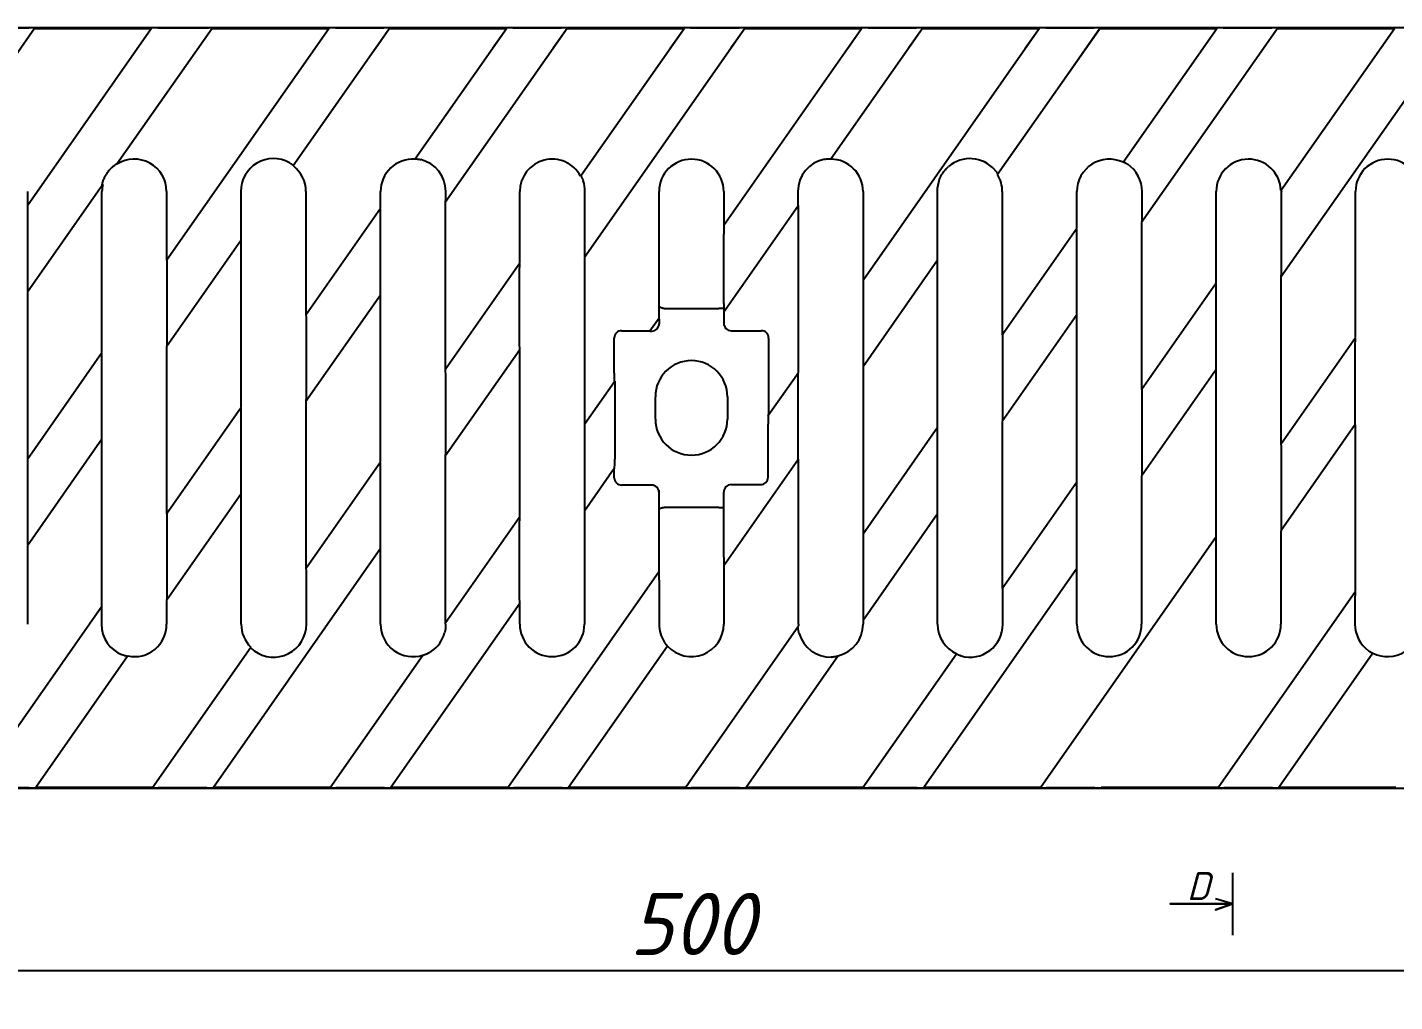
# Model space of a CAD drawing. Header units: millimetres. Extents: x 29006 to 29645, y 5570 to 5801.
# Drawn here: x 29195.6 to 29250.6, y 5722.7 to 5761.9 of the extents above; entities that cross this region are included whole.
import ezdxf

# ---------------------------------------------------------------- set-up
doc = ezdxf.new("R2010")
doc.units = ezdxf.units.MM
doc.styles.add('GOST-2.304_Type-B_italic', font='')
doc.styles.get('GOST-2.304_Type-B_italic').set_extended_font_data('GOST Common', italic=True)
doc.dimstyles.new('ISO-25', dxfattribs={"dimtxt": 2.5, "dimasz": 2.5, "dimexe": 1.25, "dimexo": 0.625, "dimtad": 1, "dimtoh": 1, "dimtxsty": 'GOST-2.304_Type-B_italic', "dimcen": 2.5, "dimadec": 0, "dimazin": 0, "dimtfac": 1, "dimtmove": 0, "dimatfit": 3, "dimfxl": 1, "dimarcsym": 0})

# ---------------------------------------------------------------- blocks, each defined once
blk = doc.blocks.new('*D35')
at = {"color": 0, "lineweight": -2, "transparency": 16777216}
for p, q in [((29172.349, 5730.704), (29172.349, 5722.716)), ((29272.328, 5730.662), (29272.328, 5722.716)), ((29174.849, 5723.966), (29269.828, 5723.966))]:
    blk.add_line(p, q, dxfattribs=at)
at = {"color": 0, "transparency": 16777216}
for points in [[(29174.849, 5724.383), (29174.849, 5723.549), (29172.349, 5723.966)], [(29269.828, 5724.383), (29269.828, 5723.549), (29272.328, 5723.966)]]:
    blk.add_solid(points, dxfattribs=at)
at = {"layer": 'Defpoints', "color": 0, "transparency": 16777216}
for p in [(29172.349, 5731.329), (29272.328, 5731.287), (29272.328, 5723.966)]:
    blk.add_point(p, dxfattribs=at)
at = {"color": 0, "transparency": 16777216, "insert": (29222.339, 5725.841), "char_height": 2.5, "attachment_point": 5, "style": 'GOST-2.304_Type-B_italic'}
blk.add_mtext('500', dxfattribs=at)

msp = doc.modelspace()

# ---------------------------------------------------------------- linework, layer by layer
at = {"color": 0}
for p, q in [((29186.115, 5761.887), (29208.541, 5761.887)), ((29195.914, 5761.845), (29190.028, 5753.439)), ((29193.731, 5761.866), (29195.684, 5761.866)), ((29195.628, 5754.727), (29200.612, 5761.845)), ((29195.924, 5761.859), (29195.914, 5761.845)), ((29195.914, 5761.845), (29200.612, 5761.845)), ((29203.054, 5761.845), (29199.229, 5756.383)), ((29200.612, 5761.845), (29200.622, 5761.859)), ((29200.871, 5761.866), (29202.924, 5761.866)), ((29201.228, 5752.527), (29207.752, 5761.845)), ((29203.066, 5761.862), (29203.054, 5761.845)), ((29203.054, 5761.845), (29207.752, 5761.845)), ((29210.194, 5761.845), (29206.322, 5756.316)), ((29207.752, 5761.845), (29207.762, 5761.859)), ((29208.011, 5761.866), (29209.964, 5761.866)), ((29209.311, 5761.887), (29210.345, 5761.887)), ((29210.194, 5761.845), (29209.634, 5761.045)), ((29210.204, 5761.859), (29210.194, 5761.845)), ((29210.194, 5761.845), (29214.892, 5761.845)), ((29211.115, 5761.887), (29233.541, 5761.887)), ((29211.209, 5756.584), (29214.892, 5761.845)), ((29217.334, 5761.845), (29212.428, 5754.839)), ((29214.332, 5761.045), (29214.892, 5761.845)), ((29214.892, 5761.845), (29214.902, 5761.859)), ((29215.151, 5761.866), (29217.104, 5761.866)), ((29217.334, 5761.845), (29216.774, 5761.045)), ((29217.344, 5761.859), (29217.334, 5761.845)), ((29217.334, 5761.845), (29222.032, 5761.845)), ((29217.872, 5755.904), (29222.032, 5761.845)), ((29224.474, 5761.845), (29218.028, 5752.639)), ((29221.472, 5761.045), (29222.032, 5761.845)), ((29222.032, 5761.845), (29222.042, 5761.859)), ((29222.291, 5761.866), (29224.244, 5761.866)), ((29223.628, 5753.927), (29229.172, 5761.845)), ((29224.474, 5761.845), (29223.914, 5761.045)), ((29224.484, 5761.859), (29224.474, 5761.845)), ((29224.474, 5761.845), (29229.172, 5761.845)), ((29231.614, 5761.845), (29227.932, 5756.587)), ((29228.612, 5761.045), (29229.172, 5761.845)), ((29229.172, 5761.845), (29229.182, 5761.859)), ((29229.228, 5751.727), (29236.312, 5761.845)), ((29229.431, 5761.866), (29231.384, 5761.866)), ((29231.614, 5761.845), (29231.054, 5761.045)), ((29231.624, 5761.859), (29231.614, 5761.845)), ((29231.614, 5761.845), (29236.312, 5761.845)), ((29234.311, 5761.887), (29235.345, 5761.887)), ((29238.783, 5761.887), (29234.637, 5755.965)), ((29235.752, 5761.045), (29236.312, 5761.845)), ((29236.115, 5761.887), (29258.541, 5761.887)), ((29236.312, 5761.845), (29236.322, 5761.859)), ((29236.571, 5761.866), (29238.524, 5761.866)), ((29238.754, 5761.845), (29237.328, 5759.809)), ((29238.764, 5761.859), (29238.754, 5761.845)), ((29238.754, 5761.845), (29243.452, 5761.845)), ((29239.683, 5756.462), (29243.452, 5761.845)), ((29245.894, 5761.845), (29240.428, 5754.039)), ((29243.452, 5761.845), (29243.462, 5761.859)), ((29243.711, 5761.866), (29245.664, 5761.866)), ((29245.904, 5761.859), (29245.894, 5761.845)), ((29245.894, 5761.845), (29250.592, 5761.845)), ((29246.027, 5755.326), (29250.592, 5761.845)), ((29253.034, 5761.845), (29246.028, 5751.839)), ((29250.592, 5761.845), (29250.602, 5761.859)), ((29198.659, 5755.568), (29195.628, 5751.24)), ((29195.628, 5755.287), (29195.628, 5754.727)), ((29198.628, 5748.814), (29198.628, 5755.287)), ((29201.228, 5755.287), (29201.228, 5752.527)), ((29204.207, 5755.287), (29204.207, 5753.644)), ((29206.828, 5755.287), (29206.828, 5750.328)), ((29209.828, 5754.612), (29209.828, 5755.287)), ((29212.449, 5755.217), (29212.449, 5755.287)), ((29215.428, 5752.413), (29215.428, 5755.287)), ((29218.049, 5753.018), (29218.049, 5755.287)), ((29221.028, 5750.214), (29221.028, 5755.287)), ((29223.628, 5755.287), (29223.628, 5753.927)), ((29226.607, 5755.287), (29226.607, 5755.043)), ((29229.228, 5755.287), (29229.228, 5751.727)), ((29232.207, 5755.287), (29232.207, 5752.844)), ((29234.828, 5755.287), (29234.828, 5749.528)), ((29237.828, 5753.813), (29237.828, 5755.287)), ((29240.449, 5754.417), (29240.449, 5755.287)), ((29243.428, 5751.613), (29243.428, 5755.287)), ((29249.028, 5749.414), (29249.028, 5755.287)), ((29212.428, 5754.839), (29212.428, 5748.128)), ((29226.628, 5754.724), (29223.628, 5750.44)), ((29226.628, 5748.014), (29226.628, 5754.724)), ((29246.049, 5752.218), (29246.049, 5755.008)), ((29195.649, 5751.475), (29195.649, 5754.408)), ((29206.828, 5750.328), (29209.828, 5754.612)), ((29209.807, 5754.234), (29209.807, 5751.444)), ((29223.628, 5753.927), (29223.628, 5753.578)), ((29234.828, 5749.528), (29237.828, 5753.813)), ((29240.428, 5754.039), (29240.428, 5747.329)), ((29204.228, 5753.325), (29201.228, 5749.04)), ((29204.228, 5746.615), (29204.228, 5753.325)), ((29223.628, 5750.789), (29223.628, 5753.578)), ((29237.807, 5753.434), (29237.807, 5750.644)), ((29218.028, 5752.639), (29218.028, 5746.278)), ((29232.228, 5752.525), (29229.228, 5748.241)), ((29232.228, 5745.815), (29232.228, 5752.525)), ((29201.249, 5749.419), (29201.249, 5752.208)), ((29212.428, 5748.128), (29215.428, 5752.413)), ((29215.407, 5752.034), (29215.407, 5749.245)), ((29229.249, 5748.619), (29229.249, 5751.409)), ((29240.428, 5747.329), (29243.428, 5751.613)), ((29246.028, 5751.839), (29246.028, 5745.129)), ((29195.628, 5751.24), (29195.628, 5744.53)), ((29209.828, 5751.125), (29206.828, 5746.841)), ((29209.828, 5744.415), (29209.828, 5751.125)), ((29243.407, 5751.235), (29243.407, 5748.096)), ((29221.228, 5750.587), (29221.223, 5750.587)), ((29221.228, 5750.587), (29223.428, 5750.587)), ((29223.628, 5750.587), (29223.428, 5750.587)), ((29223.628, 5750.789), (29223.628, 5750.44)), ((29223.628, 5750.44), (29223.628, 5749.992)), ((29237.828, 5750.326), (29234.828, 5746.041)), ((29237.828, 5743.616), (29237.828, 5750.326)), ((29206.849, 5747.22), (29206.849, 5750.009)), ((29220.662, 5749.691), (29221.028, 5750.214)), ((29221.028, 5750.151), (29221.028, 5750.214)), ((29221.028, 5750.151), (29221.028, 5749.971)), ((29221.028, 5749.894), (29221.028, 5749.971)), ((29223.628, 5749.992), (29223.628, 5749.894)), ((29219.223, 5747.985), (29219.223, 5749.392)), ((29219.523, 5749.691), (29220.662, 5749.691)), ((29220.652, 5749.676), (29220.662, 5749.691)), ((29223.928, 5749.691), (29225.133, 5749.691)), ((29225.433, 5749.392), (29225.433, 5746.307)), ((29234.849, 5746.42), (29234.849, 5749.209)), ((29246.028, 5745.129), (29249.028, 5749.414)), ((29195.628, 5744.53), (29198.628, 5748.814)), ((29201.228, 5749.04), (29201.228, 5742.33)), ((29215.428, 5748.926), (29212.428, 5744.642)), ((29215.428, 5742.216), (29215.428, 5748.926)), ((29249.007, 5749.035), (29249.007, 5745.897)), ((29198.607, 5748.435), (29198.607, 5745.646)), ((29229.228, 5748.241), (29229.228, 5741.53)), ((29243.428, 5748.126), (29240.428, 5743.842)), ((29243.428, 5741.416), (29243.428, 5748.126)), ((29212.449, 5745.02), (29212.449, 5747.81)), ((29218.035, 5745.939), (29219.23, 5747.646)), ((29219.23, 5747.646), (29219.244, 5747.666)), ((29219.244, 5747.666), (29219.244, 5744.528)), ((29225.433, 5746.307), (29226.628, 5748.014)), ((29226.607, 5747.636), (29226.607, 5744.846)), ((29220.878, 5746.137), (29220.878, 5747.037)), ((29223.778, 5747.037), (29223.778, 5746.137)), ((29240.449, 5743.872), (29240.449, 5747.01)), ((29201.228, 5742.33), (29204.228, 5746.615)), ((29206.828, 5746.841), (29206.828, 5740.131)), ((29204.207, 5746.236), (29204.207, 5743.447)), ((29218.049, 5742.821), (29218.049, 5745.959)), ((29225.412, 5743.803), (29225.412, 5745.929)), ((29225.419, 5746.287), (29225.433, 5746.307)), ((29234.828, 5746.041), (29234.828, 5739.331)), ((29249.021, 5745.917), (29246.035, 5741.652)), ((29229.228, 5741.53), (29232.228, 5745.815)), ((29232.207, 5745.436), (29232.207, 5742.647)), ((29249.028, 5739.217), (29249.028, 5745.578)), ((29198.628, 5745.327), (29195.628, 5741.043)), ((29198.628, 5738.617), (29198.628, 5745.327)), ((29246.049, 5741.672), (29246.049, 5744.811)), ((29206.828, 5740.131), (29209.828, 5744.415)), ((29212.428, 5744.642), (29212.428, 5737.931)), ((29226.628, 5744.527), (29223.628, 5740.243)), ((29226.628, 5737.887), (29226.628, 5744.527)), ((29195.649, 5741.421), (29195.649, 5744.211)), ((29209.807, 5744.037), (29209.807, 5741.247)), ((29219.223, 5744.149), (29218.028, 5742.442)), ((29219.237, 5744.169), (29219.223, 5744.149)), ((29219.223, 5743.782), (29219.223, 5744.149)), ((29240.428, 5743.842), (29240.428, 5737.887)), ((29220.728, 5743.482), (29219.523, 5743.482)), ((29221.028, 5743.182), (29221.028, 5743.279)), ((29221.028, 5740.017), (29221.028, 5743.182)), ((29223.628, 5743.279), (29223.628, 5743.203)), ((29223.628, 5740.592), (29223.628, 5743.203)), ((29223.928, 5743.503), (29225.112, 5743.503)), ((29234.828, 5739.331), (29237.828, 5743.616)), ((29237.807, 5743.237), (29237.807, 5740.447)), ((29204.228, 5743.128), (29201.228, 5738.843)), ((29204.228, 5737.887), (29204.228, 5743.128)), ((29212.428, 5737.931), (29215.428, 5742.216)), ((29218.028, 5742.442), (29218.028, 5737.887)), ((29221.223, 5742.587), (29221.228, 5742.587)), ((29223.428, 5742.587), (29221.228, 5742.587)), ((29223.428, 5742.587), (29223.628, 5742.587)), ((29232.228, 5742.328), (29229.228, 5738.044)), ((29232.228, 5737.887), (29232.228, 5742.328)), ((29201.249, 5739.222), (29201.249, 5742.011)), ((29215.407, 5741.837), (29215.407, 5739.048)), ((29195.628, 5741.043), (29195.628, 5737.887)), ((29229.249, 5738.422), (29229.249, 5741.212)), ((29236.365, 5731.329), (29243.428, 5741.416)), ((29243.407, 5741.038), (29243.407, 5738.248)), ((29246.028, 5741.294), (29246.028, 5737.887)), ((29209.828, 5740.928), (29203.106, 5731.329)), ((29209.828, 5737.887), (29209.828, 5740.928)), ((29223.628, 5740.592), (29223.628, 5740.243)), ((29214.945, 5731.329), (29221.028, 5740.017)), ((29221.028, 5739.668), (29221.028, 5740.017)), ((29223.628, 5740.243), (29223.628, 5737.887)), ((29237.828, 5740.129), (29231.666, 5731.329)), ((29237.828, 5737.887), (29237.828, 5740.129)), ((29206.849, 5737.887), (29206.849, 5739.812)), ((29221.028, 5739.668), (29221.028, 5737.887)), ((29201.228, 5738.843), (29201.228, 5737.887)), ((29234.849, 5737.887), (29234.849, 5739.012)), ((29243.505, 5731.329), (29249.028, 5739.217)), ((29249.007, 5738.838), (29249.007, 5737.887)), ((29193.525, 5731.329), (29198.628, 5738.617)), ((29198.607, 5738.238), (29198.607, 5737.887)), ((29215.428, 5738.729), (29210.246, 5731.329)), ((29215.428, 5737.887), (29215.428, 5738.729)), ((29222.328, 5731.676), (29226.63, 5737.82)), ((29229.228, 5738.044), (29229.228, 5737.887)), ((29243.428, 5737.887), (29243.428, 5737.929)), ((29199.666, 5736.613), (29195.966, 5731.329)), ((29200.665, 5731.329), (29204.611, 5736.965)), ((29207.805, 5731.329), (29211.531, 5736.651)), ((29221.366, 5737.012), (29217.386, 5731.329)), ((29228.233, 5736.623), (29224.526, 5731.329)), ((29229.225, 5731.329), (29232.988, 5736.704)), ((29249.73, 5736.732), (29245.946, 5731.329)), ((29220.328, 5735.53), (29217.386, 5731.329)), ((29222.085, 5731.329), (29222.63, 5732.108)), ((29208.541, 5731.287), (29186.115, 5731.287)), ((29195.707, 5731.308), (29193.754, 5731.308)), ((29195.966, 5731.329), (29195.956, 5731.315)), ((29200.665, 5731.329), (29195.966, 5731.329)), ((29200.655, 5731.315), (29200.665, 5731.329)), ((29202.847, 5731.308), (29200.894, 5731.308)), ((29203.106, 5731.329), (29203.077, 5731.287)), ((29203.106, 5731.329), (29203.096, 5731.315)), ((29207.805, 5731.329), (29203.106, 5731.329)), ((29207.795, 5731.315), (29207.805, 5731.329)), ((29209.987, 5731.308), (29208.034, 5731.308)), ((29210.345, 5731.287), (29209.311, 5731.287)), ((29210.246, 5731.329), (29210.236, 5731.315)), ((29214.945, 5731.329), (29210.246, 5731.329)), ((29233.541, 5731.287), (29211.115, 5731.287)), ((29214.935, 5731.315), (29214.945, 5731.329)), ((29217.127, 5731.308), (29215.174, 5731.308)), ((29217.386, 5731.329), (29217.376, 5731.315)), ((29222.085, 5731.329), (29217.386, 5731.329)), ((29222.075, 5731.315), (29222.085, 5731.329)), ((29224.267, 5731.308), (29222.314, 5731.308)), ((29224.526, 5731.329), (29224.516, 5731.315)), ((29229.225, 5731.329), (29224.526, 5731.329)), ((29229.215, 5731.315), (29229.225, 5731.329)), ((29231.407, 5731.308), (29229.454, 5731.308)), ((29231.666, 5731.329), (29231.656, 5731.315)), ((29236.365, 5731.329), (29231.666, 5731.329)), ((29235.345, 5731.287), (29234.311, 5731.287)), ((29258.541, 5731.287), (29236.115, 5731.287)), ((29236.355, 5731.315), (29236.365, 5731.329)), ((29238.547, 5731.308), (29236.594, 5731.308)), ((29238.806, 5731.329), (29238.796, 5731.315)), ((29243.505, 5731.329), (29238.806, 5731.329)), ((29243.495, 5731.315), (29243.505, 5731.329)), ((29245.687, 5731.308), (29243.734, 5731.308)), ((29245.946, 5731.329), (29245.936, 5731.315)), ((29250.645, 5731.329), (29245.946, 5731.329))]:
    msp.add_line(p, q, dxfattribs=at)
at = {"color": 0, "flags": 128}
for points in [[(29208.541, 5761.887), (29208.569, 5761.887), (29208.597, 5761.887), (29208.626, 5761.886), (29208.655, 5761.886), (29208.685, 5761.886), (29208.716, 5761.886), (29208.747, 5761.886), (29208.779, 5761.885), (29208.813, 5761.885), (29208.847, 5761.885), (29208.882, 5761.885), (29208.916, 5761.885), (29208.952, 5761.885), (29208.986, 5761.885), (29209.021, 5761.885), (29209.056, 5761.885), (29209.09, 5761.885), (29209.124, 5761.886), (29209.158, 5761.886), (29209.19, 5761.886), (29209.222, 5761.886), (29209.253, 5761.887), (29209.282, 5761.887), (29209.311, 5761.887)], [(29210.345, 5761.887), (29210.373, 5761.887), (29210.401, 5761.887), (29210.43, 5761.886), (29210.459, 5761.886), (29210.489, 5761.886), (29210.52, 5761.886), (29210.551, 5761.886), (29210.583, 5761.885), (29210.617, 5761.885), (29210.651, 5761.885), (29210.686, 5761.885), (29210.721, 5761.885), (29210.756, 5761.885), (29210.791, 5761.885), (29210.826, 5761.885), (29210.86, 5761.885), (29210.895, 5761.886), (29210.929, 5761.886), (29210.963, 5761.886), (29210.995, 5761.886), (29211.026, 5761.886), (29211.057, 5761.887), (29211.086, 5761.887), (29211.115, 5761.887)], [(29233.541, 5761.887), (29233.569, 5761.887), (29233.597, 5761.887), (29233.626, 5761.886), (29233.655, 5761.886), (29233.685, 5761.886), (29233.716, 5761.886), (29233.747, 5761.886), (29233.779, 5761.885), (29233.813, 5761.885), (29233.847, 5761.885), (29233.882, 5761.885), (29233.917, 5761.885), (29233.952, 5761.885), (29233.986, 5761.885), (29234.021, 5761.885), (29234.056, 5761.885), (29234.09, 5761.885), (29234.124, 5761.886), (29234.158, 5761.886), (29234.19, 5761.886), (29234.222, 5761.886), (29234.253, 5761.887), (29234.282, 5761.887), (29234.311, 5761.887)], [(29235.345, 5761.887), (29235.373, 5761.887), (29235.401, 5761.887), (29235.43, 5761.886), (29235.459, 5761.886), (29235.489, 5761.886), (29235.52, 5761.886), (29235.551, 5761.886), (29235.584, 5761.885), (29235.617, 5761.885), (29235.651, 5761.885), (29235.686, 5761.885), (29235.721, 5761.885), (29235.756, 5761.885), (29235.791, 5761.885), (29235.826, 5761.885), (29235.861, 5761.885), (29235.895, 5761.886), (29235.929, 5761.886), (29235.963, 5761.886), (29235.995, 5761.886), (29236.026, 5761.886), (29236.057, 5761.887), (29236.086, 5761.887), (29236.115, 5761.887)], [(29198.888, 5756.101), (29198.908, 5756.126), (29198.929, 5756.151), (29198.951, 5756.175), (29198.973, 5756.199), (29198.995, 5756.222), (29199.017, 5756.243), (29199.039, 5756.264), (29199.06, 5756.282), (29199.081, 5756.3), (29199.102, 5756.317), (29199.122, 5756.332), (29199.141, 5756.346), (29199.158, 5756.359), (29199.174, 5756.37), (29199.189, 5756.38), (29199.202, 5756.388), (29199.214, 5756.396), (29199.224, 5756.402), (29199.233, 5756.407), (29199.24, 5756.411), (29199.246, 5756.415), (29199.251, 5756.417), (29199.253, 5756.418), (29199.254, 5756.418)], [(29206.167, 5756.443), (29206.178, 5756.436), (29206.189, 5756.43), (29206.2, 5756.423), (29206.211, 5756.417), (29206.222, 5756.41), (29206.233, 5756.403), (29206.243, 5756.397), (29206.253, 5756.39), (29206.262, 5756.384), (29206.27, 5756.377), (29206.279, 5756.372), (29206.286, 5756.366), (29206.293, 5756.361), (29206.299, 5756.356), (29206.305, 5756.351), (29206.311, 5756.346), (29206.316, 5756.342), (29206.32, 5756.339), (29206.323, 5756.335), (29206.326, 5756.333), (29206.328, 5756.331), (29206.33, 5756.329), (29206.33, 5756.328), (29206.33, 5756.327)], [(29211.218, 5756.598), (29211.219, 5756.598), (29211.221, 5756.598), (29211.224, 5756.599), (29211.228, 5756.599), (29211.233, 5756.599), (29211.239, 5756.599), (29211.246, 5756.599), (29211.254, 5756.598), (29211.262, 5756.598), (29211.271, 5756.597), (29211.281, 5756.596), (29211.291, 5756.596), (29211.302, 5756.594), (29211.313, 5756.593), (29211.325, 5756.592), (29211.337, 5756.59), (29211.35, 5756.588), (29211.363, 5756.586), (29211.376, 5756.584), (29211.389, 5756.581), (29211.403, 5756.579), (29211.416, 5756.576), (29211.43, 5756.573), (29211.443, 5756.57)], [(29227.687, 5756.585), (29227.702, 5756.588), (29227.717, 5756.591), (29227.733, 5756.593), (29227.748, 5756.595), (29227.763, 5756.597), (29227.777, 5756.599), (29227.792, 5756.6), (29227.805, 5756.601), (29227.819, 5756.602), (29227.832, 5756.603), (29227.845, 5756.604), (29227.858, 5756.604), (29227.871, 5756.604), (29227.883, 5756.604), (29227.893, 5756.604), (29227.903, 5756.604), (29227.912, 5756.604), (29227.92, 5756.604), (29227.927, 5756.603), (29227.932, 5756.603), (29227.937, 5756.602), (29227.94, 5756.602), (29227.941, 5756.601), (29227.942, 5756.601)], [(29239.691, 5756.474), (29239.692, 5756.474), (29239.694, 5756.474), (29239.696, 5756.473), (29239.699, 5756.472), (29239.702, 5756.471), (29239.707, 5756.469), (29239.712, 5756.467), (29239.718, 5756.465), (29239.725, 5756.462), (29239.732, 5756.459), (29239.739, 5756.455), (29239.747, 5756.451), (29239.756, 5756.447), (29239.764, 5756.442), (29239.774, 5756.438), (29239.784, 5756.432), (29239.794, 5756.427), (29239.805, 5756.42), (29239.816, 5756.414), (29239.826, 5756.408), (29239.837, 5756.401), (29239.848, 5756.394), (29239.859, 5756.387), (29239.87, 5756.38)], [(29198.634, 5755.533), (29198.634, 5755.534), (29198.635, 5755.539), (29198.636, 5755.546), (29198.637, 5755.555), (29198.639, 5755.566), (29198.641, 5755.578), (29198.644, 5755.591), (29198.648, 5755.606), (29198.652, 5755.623), (29198.656, 5755.641), (29198.662, 5755.661), (29198.668, 5755.682), (29198.675, 5755.704), (29198.683, 5755.727), (29198.692, 5755.751), (29198.701, 5755.776), (29198.712, 5755.802), (29198.724, 5755.829), (29198.736, 5755.856), (29198.749, 5755.882), (29198.763, 5755.909), (29198.777, 5755.935), (29198.792, 5755.96), (29198.807, 5755.986)], [(29217.881, 5755.916), (29217.882, 5755.916), (29217.883, 5755.915), (29217.884, 5755.913), (29217.887, 5755.911), (29217.889, 5755.907), (29217.892, 5755.902), (29217.896, 5755.896), (29217.9, 5755.889), (29217.904, 5755.882), (29217.909, 5755.874), (29217.913, 5755.865), (29217.918, 5755.856), (29217.923, 5755.846), (29217.928, 5755.835), (29217.934, 5755.824), (29217.939, 5755.813), (29217.944, 5755.8), (29217.95, 5755.788), (29217.955, 5755.775), (29217.96, 5755.762), (29217.966, 5755.748), (29217.97, 5755.735), (29217.975, 5755.722), (29217.98, 5755.709)], [(29232.294, 5755.757), (29232.304, 5755.782), (29232.314, 5755.808), (29232.326, 5755.833), (29232.337, 5755.858), (29232.35, 5755.883), (29232.362, 5755.907), (29232.375, 5755.931), (29232.389, 5755.955), (29232.403, 5755.978), (29232.417, 5756.001), (29232.431, 5756.023), (29232.446, 5756.044), (29232.461, 5756.065), (29232.477, 5756.087), (29232.494, 5756.108), (29232.511, 5756.129), (29232.528, 5756.149), (29232.546, 5756.17), (29232.565, 5756.19), (29232.584, 5756.21), (29232.603, 5756.23), (29232.623, 5756.249), (29232.643, 5756.268), (29232.664, 5756.286)], [(29234.525, 5756.154), (29234.533, 5756.144), (29234.542, 5756.134), (29234.55, 5756.123), (29234.558, 5756.113), (29234.566, 5756.102), (29234.574, 5756.092), (29234.582, 5756.082), (29234.589, 5756.072), (29234.596, 5756.062), (29234.602, 5756.053), (29234.608, 5756.044), (29234.614, 5756.036), (29234.619, 5756.028), (29234.623, 5756.02), (29234.628, 5756.013), (29234.632, 5756.006), (29234.635, 5756), (29234.638, 5755.995), (29234.641, 5755.99), (29234.643, 5755.986), (29234.644, 5755.983), (29234.645, 5755.98), (29234.646, 5755.978), (29234.646, 5755.978)], [(29246.041, 5755.344), (29246.041, 5755.345), (29246.041, 5755.345), (29246.041, 5755.344), (29246.042, 5755.344), (29246.042, 5755.343), (29246.042, 5755.341), (29246.042, 5755.34), (29246.043, 5755.338), (29246.043, 5755.336), (29246.043, 5755.334), (29246.043, 5755.332), (29246.044, 5755.329), (29246.044, 5755.327), (29246.044, 5755.324), (29246.044, 5755.32), (29246.045, 5755.317), (29246.045, 5755.314), (29246.045, 5755.31), (29246.045, 5755.307), (29246.045, 5755.303), (29246.046, 5755.299), (29246.046, 5755.295), (29246.046, 5755.291), (29246.046, 5755.287)], [(29221.223, 5750.587), (29221.211, 5750.587), (29221.197, 5750.588), (29221.184, 5750.589), (29221.172, 5750.591), (29221.159, 5750.594), (29221.147, 5750.597), (29221.135, 5750.6), (29221.124, 5750.604), (29221.113, 5750.608), (29221.103, 5750.613), (29221.093, 5750.617), (29221.084, 5750.622), (29221.076, 5750.627), (29221.068, 5750.631), (29221.061, 5750.636), (29221.054, 5750.641), (29221.048, 5750.646), (29221.043, 5750.65), (29221.039, 5750.654), (29221.035, 5750.657), (29221.032, 5750.66), (29221.03, 5750.663), (29221.028, 5750.664), (29221.028, 5750.665)], [(29220.652, 5749.676), (29220.652, 5749.676), (29220.652, 5749.675), (29220.653, 5749.675), (29220.654, 5749.675), (29220.655, 5749.675), (29220.657, 5749.674), (29220.659, 5749.674), (29220.661, 5749.674), (29220.664, 5749.673), (29220.668, 5749.673), (29220.671, 5749.673), (29220.675, 5749.673), (29220.679, 5749.672), (29220.683, 5749.672), (29220.688, 5749.672), (29220.693, 5749.672), (29220.698, 5749.672), (29220.703, 5749.671), (29220.708, 5749.671), (29220.712, 5749.671), (29220.717, 5749.671), (29220.721, 5749.671), (29220.725, 5749.671), (29220.728, 5749.671)], [(29220.728, 5749.671), (29220.729, 5749.671), (29220.729, 5749.671), (29220.73, 5749.671), (29220.73, 5749.671), (29220.731, 5749.671), (29220.732, 5749.671), (29220.732, 5749.671), (29220.733, 5749.671), (29220.733, 5749.671), (29220.734, 5749.671), (29220.735, 5749.671), (29220.735, 5749.671), (29220.736, 5749.671), (29220.736, 5749.671), (29220.737, 5749.671), (29220.738, 5749.671), (29220.738, 5749.671), (29220.739, 5749.671), (29220.739, 5749.671), (29220.74, 5749.671), (29220.741, 5749.671), (29220.741, 5749.671), (29220.742, 5749.671), (29220.743, 5749.671)], [(29221.028, 5742.508), (29221.028, 5742.509), (29221.03, 5742.511), (29221.032, 5742.513), (29221.035, 5742.516), (29221.039, 5742.519), (29221.043, 5742.523), (29221.048, 5742.528), (29221.054, 5742.532), (29221.061, 5742.537), (29221.068, 5742.542), (29221.076, 5742.547), (29221.084, 5742.551), (29221.093, 5742.556), (29221.103, 5742.56), (29221.113, 5742.565), (29221.124, 5742.569), (29221.135, 5742.573), (29221.147, 5742.576), (29221.159, 5742.58), (29221.172, 5742.582), (29221.184, 5742.584), (29221.197, 5742.585), (29221.211, 5742.586), (29221.223, 5742.587)], [(29212.446, 5737.887), (29212.446, 5737.878), (29212.447, 5737.869), (29212.447, 5737.859), (29212.447, 5737.849), (29212.446, 5737.839), (29212.446, 5737.827), (29212.446, 5737.816), (29212.445, 5737.803), (29212.444, 5737.791), (29212.444, 5737.777), (29212.442, 5737.764), (29212.441, 5737.749), (29212.44, 5737.735), (29212.438, 5737.719), (29212.436, 5737.704), (29212.434, 5737.688), (29212.431, 5737.671), (29212.428, 5737.655), (29212.425, 5737.638), (29212.422, 5737.621), (29212.418, 5737.604), (29212.414, 5737.586), (29212.41, 5737.569), (29212.406, 5737.551)], [(29226.66, 5737.515), (29226.656, 5737.53), (29226.652, 5737.545), (29226.648, 5737.56), (29226.644, 5737.576), (29226.641, 5737.592), (29226.637, 5737.607), (29226.634, 5737.623), (29226.632, 5737.638), (29226.629, 5737.653), (29226.627, 5737.668), (29226.625, 5737.682), (29226.623, 5737.696), (29226.621, 5737.709), (29226.62, 5737.721), (29226.619, 5737.734), (29226.618, 5737.746), (29226.617, 5737.757), (29226.617, 5737.767), (29226.616, 5737.776), (29226.616, 5737.784), (29226.616, 5737.791), (29226.616, 5737.796), (29226.616, 5737.8), (29226.617, 5737.801)], [(29221.366, 5737.012), (29221.366, 5737.013), (29221.365, 5737.014), (29221.363, 5737.015), (29221.361, 5737.018), (29221.358, 5737.021), (29221.355, 5737.025), (29221.351, 5737.029), (29221.347, 5737.034), (29221.342, 5737.04), (29221.336, 5737.046), (29221.331, 5737.053), (29221.325, 5737.06), (29221.319, 5737.067), (29221.312, 5737.075), (29221.305, 5737.084), (29221.298, 5737.094), (29221.291, 5737.103), (29221.283, 5737.113), (29221.275, 5737.124), (29221.268, 5737.135), (29221.26, 5737.145), (29221.253, 5737.156), (29221.245, 5737.167), (29221.238, 5737.178)], [(29199.658, 5736.601), (29199.657, 5736.6), (29199.655, 5736.6), (29199.653, 5736.6), (29199.649, 5736.601), (29199.645, 5736.601), (29199.639, 5736.602), (29199.633, 5736.603), (29199.626, 5736.604), (29199.618, 5736.606), (29199.61, 5736.607), (29199.601, 5736.609), (29199.592, 5736.611), (29199.583, 5736.613), (29199.572, 5736.616), (29199.561, 5736.619), (29199.55, 5736.622), (29199.538, 5736.625), (29199.526, 5736.629), (29199.514, 5736.633), (29199.501, 5736.637), (29199.488, 5736.641), (29199.476, 5736.645), (29199.464, 5736.65), (29199.451, 5736.655)], [(29204.752, 5736.818), (29204.742, 5736.825), (29204.732, 5736.833), (29204.721, 5736.841), (29204.711, 5736.849), (29204.701, 5736.857), (29204.692, 5736.865), (29204.682, 5736.873), (29204.674, 5736.88), (29204.665, 5736.888), (29204.657, 5736.895), (29204.65, 5736.902), (29204.643, 5736.909), (29204.637, 5736.915), (29204.631, 5736.921), (29204.626, 5736.926), (29204.621, 5736.931), (29204.616, 5736.936), (29204.613, 5736.94), (29204.609, 5736.944), (29204.607, 5736.947), (29204.605, 5736.949), (29204.604, 5736.951), (29204.603, 5736.953), (29204.603, 5736.953)], [(29211.881, 5736.801), (29211.855, 5736.784), (29211.829, 5736.767), (29211.805, 5736.752), (29211.781, 5736.738), (29211.757, 5736.725), (29211.734, 5736.713), (29211.712, 5736.703), (29211.691, 5736.692), (29211.67, 5736.683), (29211.651, 5736.675), (29211.633, 5736.668), (29211.616, 5736.661), (29211.6, 5736.655), (29211.586, 5736.65), (29211.573, 5736.646), (29211.562, 5736.642), (29211.551, 5736.639), (29211.542, 5736.637), (29211.535, 5736.635), (29211.529, 5736.633), (29211.524, 5736.632), (29211.52, 5736.632), (29211.518, 5736.631), (29211.518, 5736.632)], [(29228.221, 5736.606), (29228.22, 5736.605), (29228.217, 5736.604), (29228.213, 5736.602), (29228.207, 5736.601), (29228.2, 5736.599), (29228.192, 5736.596), (29228.183, 5736.594), (29228.172, 5736.592), (29228.161, 5736.589), (29228.15, 5736.587), (29228.138, 5736.585), (29228.126, 5736.582), (29228.113, 5736.58), (29228.1, 5736.578), (29228.086, 5736.576), (29228.071, 5736.574), (29228.056, 5736.573), (29228.041, 5736.571), (29228.026, 5736.57), (29228.01, 5736.568), (29227.995, 5736.567), (29227.979, 5736.567), (29227.964, 5736.566), (29227.949, 5736.566)], [(29233.17, 5736.615), (29233.158, 5736.619), (29233.145, 5736.622), (29233.133, 5736.626), (29233.12, 5736.63), (29233.108, 5736.635), (29233.096, 5736.639), (29233.084, 5736.643), (29233.073, 5736.648), (29233.062, 5736.652), (29233.052, 5736.656), (29233.043, 5736.66), (29233.034, 5736.664), (29233.026, 5736.667), (29233.018, 5736.671), (29233.011, 5736.674), (29233.004, 5736.678), (29232.998, 5736.681), (29232.993, 5736.683), (29232.989, 5736.686), (29232.986, 5736.688), (29232.983, 5736.689), (29232.981, 5736.691), (29232.98, 5736.692), (29232.98, 5736.692)], [(29249.722, 5736.721), (29249.721, 5736.721), (29249.72, 5736.721), (29249.718, 5736.721), (29249.715, 5736.722), (29249.711, 5736.724), (29249.707, 5736.726), (29249.702, 5736.728), (29249.696, 5736.731), (29249.689, 5736.734), (29249.683, 5736.737), (29249.675, 5736.741), (29249.667, 5736.745), (29249.659, 5736.75), (29249.65, 5736.754), (29249.641, 5736.76), (29249.632, 5736.765), (29249.621, 5736.771), (29249.611, 5736.778), (29249.601, 5736.784), (29249.59, 5736.791), (29249.579, 5736.799), (29249.569, 5736.806), (29249.558, 5736.813), (29249.548, 5736.821)], [(29209.311, 5731.287), (29209.283, 5731.287), (29209.255, 5731.287), (29209.226, 5731.287), (29209.197, 5731.287), (29209.167, 5731.287), (29209.136, 5731.287), (29209.105, 5731.288), (29209.073, 5731.288), (29209.039, 5731.288), (29209.005, 5731.288), (29208.97, 5731.288), (29208.935, 5731.288), (29208.9, 5731.288), (29208.865, 5731.288), (29208.83, 5731.288), (29208.796, 5731.288), (29208.761, 5731.288), (29208.727, 5731.288), (29208.693, 5731.287), (29208.661, 5731.287), (29208.63, 5731.287), (29208.599, 5731.287), (29208.57, 5731.287), (29208.541, 5731.287)], [(29211.115, 5731.287), (29211.087, 5731.287), (29211.059, 5731.287), (29211.03, 5731.287), (29211.001, 5731.287), (29210.971, 5731.287), (29210.94, 5731.287), (29210.909, 5731.288), (29210.877, 5731.288), (29210.844, 5731.288), (29210.809, 5731.288), (29210.774, 5731.288), (29210.74, 5731.288), (29210.705, 5731.288), (29210.67, 5731.288), (29210.635, 5731.288), (29210.6, 5731.288), (29210.566, 5731.288), (29210.532, 5731.288), (29210.498, 5731.287), (29210.466, 5731.287), (29210.434, 5731.287), (29210.404, 5731.287), (29210.374, 5731.287), (29210.345, 5731.287)], [(29234.311, 5731.287), (29234.283, 5731.287), (29234.255, 5731.287), (29234.226, 5731.287), (29234.197, 5731.287), (29234.167, 5731.287), (29234.136, 5731.287), (29234.105, 5731.288), (29234.073, 5731.288), (29234.039, 5731.288), (29234.005, 5731.288), (29233.97, 5731.288), (29233.935, 5731.288), (29233.9, 5731.288), (29233.865, 5731.288), (29233.83, 5731.288), (29233.796, 5731.288), (29233.761, 5731.288), (29233.727, 5731.288), (29233.693, 5731.287), (29233.661, 5731.287), (29233.63, 5731.287), (29233.599, 5731.287), (29233.57, 5731.287), (29233.541, 5731.287)], [(29236.115, 5731.287), (29236.087, 5731.287), (29236.059, 5731.287), (29236.03, 5731.287), (29236.001, 5731.287), (29235.971, 5731.287), (29235.94, 5731.287), (29235.909, 5731.288), (29235.877, 5731.288), (29235.844, 5731.288), (29235.809, 5731.288), (29235.775, 5731.288), (29235.74, 5731.288), (29235.705, 5731.288), (29235.67, 5731.288), (29235.635, 5731.288), (29235.6, 5731.288), (29235.566, 5731.288), (29235.532, 5731.288), (29235.498, 5731.287), (29235.466, 5731.287), (29235.434, 5731.287), (29235.404, 5731.287), (29235.374, 5731.287), (29235.345, 5731.287)]]:
    msp.add_lwpolyline(points, dxfattribs=at)
at = {"color": 0, "linetype": 'ByBlock'}
for points in [[(29244.076, 5727.895), (29244.076, 5726.645), (29241.576, 5726.645), (29244.076, 5726.645), (29243.395, 5726.404), (29244.076, 5726.645), (29243.395, 5726.849)], [(29244.076, 5727.895), (29244.076, 5725.395)]]:
    msp.add_lwpolyline(points, dxfattribs=at)
at = {"color": 0}
for centre, radius, start, end in [((29199.928, 5755.287), 1.3, 0, 122.5059), ((29205.528, 5755.287), 1.321, 61.0665, 180), ((29211.128, 5755.287), 1.3, 86.441, 180), ((29211.128, 5755.287), 1.321, 0, 76.2194), ((29216.728, 5755.287), 1.3, 28.3359, 180), ((29222.328, 5755.287), 1.3, 0, 180), ((29227.928, 5755.287), 1.321, 100.5124, 180), ((29227.928, 5755.287), 1.3, 0, 89.8237), ((29233.528, 5755.287), 1.321, 41.0198, 130.8504), ((29239.128, 5755.287), 1.3, 64.7154, 180), ((29239.128, 5755.287), 1.321, 0, 55.8407), ((29244.728, 5755.287), 1.3, 1.7144, 180), ((29250.328, 5755.287), 1.3, 0, 180), ((29199.928, 5755.287), 1.321, 141.9611, 148.0389), ((29205.528, 5755.287), 1.3, 0, 52.337), ((29233.528, 5755.287), 1.3, 0, 31.4639), ((29199.928, 5755.287), 1.3, 167.4941, 180), ((29216.728, 5755.287), 1.321, 0, 18.6264), ((29233.528, 5755.287), 1.321, 159.1496, 180), ((29222.328, 5747.037), 1.45, 0, 180), ((29222.328, 5746.137), 1.45, 180, 0), ((29199.928, 5737.887), 1.321, 180, 248.848), ((29199.928, 5737.887), 1.3, 258.394, 0), ((29205.528, 5737.887), 1.3, 180, 225.1523), ((29205.528, 5737.887), 1.321, 234.031, 0), ((29211.128, 5737.887), 1.3, 180, 288.068), ((29216.728, 5737.887), 1.3, 180, 0), ((29222.328, 5737.887), 1.3, 180, 213.0183), ((29222.328, 5737.887), 1.3, 222.2637, 0), ((29227.928, 5737.887), 1.3, 180, 182.9502), ((29227.928, 5737.887), 1.3, 283.5831, 0), ((29233.528, 5737.887), 1.3, 180, 245.4767), ((29233.528, 5737.887), 1.321, 254.2904, 0), ((29239.128, 5737.887), 1.3, 180, 0), ((29244.728, 5737.887), 1.3, 180, 0), ((29250.328, 5737.887), 1.321, 180, 233.7907), ((29250.328, 5737.887), 1.3, 242.6084, 0), ((29211.128, 5737.887), 1.321, 304.731, 345.269), ((29227.928, 5737.887), 1.321, 196.3449, 270.9172)]:
    msp.add_arc(centre, radius, start, end, dxfattribs=at)
for centre, major_axis, ratio, start_param, end_param in [((29195.679, 5761.859), (0.244, 0), 0.028594, 6.263142, 7.833938), ((29200.866, 5761.859), (-0.244, 0), 0.028594, 4.692346, 6.263142), ((29202.921, 5761.862), (0.144, 0), 0.028594, 6.263142, 7.833938), ((29208.006, 5761.859), (-0.244, 0), 0.028594, 4.692346, 6.263142), ((29209.959, 5761.859), (0.244, 0), 0.028594, 6.263142, 7.833938), ((29215.146, 5761.859), (-0.244, 0), 0.028594, 4.692346, 6.263142), ((29217.099, 5761.859), (0.244, 0), 0.028594, 6.263142, 7.833938), ((29222.286, 5761.859), (-0.244, 0), 0.028594, 4.692346, 6.263142), ((29224.239, 5761.859), (0.244, 0), 0.028594, 6.263142, 7.833938), ((29229.426, 5761.859), (-0.244, 0), 0.028594, 4.692346, 6.263142), ((29231.379, 5761.859), (0.244, 0), 0.028594, 6.263142, 7.833938), ((29236.566, 5761.859), (-0.244, 0), 0.028594, 4.692346, 6.263142), ((29238.519, 5761.859), (0.244, 0), 0.028594, 6.263142, 7.833938), ((29243.706, 5761.859), (-0.244, 0), 0.028594, 4.692346, 6.263142), ((29245.659, 5761.859), (0.244, 0), 0.028594, 6.263142, 7.833938), ((29246.042, 5754.998), (0, 0.349), 0.020013, 4.740998, 5.688869), ((29195.642, 5754.398), (0, 0.349), 0.020013, 4.740998, 6.311794), ((29212.442, 5755.207), (0, -0.349), 0.020013, 0.028609, 1.599405), ((29226.614, 5755.053), (0, -0.349), 0.020013, 4.740998, 6.311794), ((29209.814, 5754.244), (0, 0.349), 0.020013, 0.028609, 1.599405), ((29240.442, 5754.407), (0, -0.349), 0.020013, 0.028609, 1.599405), ((29204.214, 5753.653), (0, -0.349), 0.020013, 4.740998, 6.311794), ((29237.814, 5753.444), (0, 0.349), 0.020013, 0.028609, 1.599405), ((29201.242, 5752.198), (0, 0.349), 0.020013, 4.740998, 6.311794), ((29218.042, 5753.008), (0, -0.349), 0.020013, 0.028609, 1.599405), ((29232.214, 5752.854), (0, -0.349), 0.020013, 4.740998, 6.311794), ((29215.414, 5752.044), (0, 0.349), 0.020013, 0.028609, 1.599405), ((29246.042, 5752.208), (0, -0.349), 0.020013, 0.028609, 1.599405), ((29195.645, 5751.469), (0, -0.206), 0.020013, 0.028609, 1.599405), ((29209.814, 5751.454), (0, -0.349), 0.020013, 4.740998, 6.311794), ((29229.242, 5751.399), (0, 0.349), 0.020013, 4.740998, 6.311794), ((29243.414, 5751.245), (0, 0.349), 0.020013, 0.028609, 1.599405), ((29206.842, 5749.999), (0, 0.349), 0.020013, 4.740998, 6.311794), ((29237.814, 5750.654), (0, -0.349), 0.020013, 4.740998, 6.311794), ((29220.728, 5749.971), (0, -0.3), 0.999391, 0.048428, 1.570796), ((29223.928, 5749.992), (0, -0.3), 0.999391, 4.712389, 6.283185), ((29201.242, 5749.409), (0, -0.349), 0.020013, 0.028609, 1.599405), ((29215.414, 5749.255), (0, -0.349), 0.020013, 4.740998, 6.311794), ((29219.523, 5749.391), (-0.212, 0.212), 0.998783, 5.498396, 7.067974), ((29225.133, 5749.391), (0.212, 0.212), 0.998783, 5.498396, 7.067974), ((29234.842, 5749.199), (0, 0.349), 0.020013, 4.740998, 6.311794), ((29249.014, 5749.045), (0, 0.349), 0.020013, 0.028609, 1.599405), ((29198.614, 5748.445), (0, 0.349), 0.020013, 0.028609, 1.599405), ((29212.442, 5747.8), (0, 0.349), 0.020013, 4.740998, 6.311794), ((29229.242, 5748.609), (0, -0.349), 0.020013, 0.028609, 1.599405), ((29219.23, 5747.995), (0, -0.349), 0.020013, 4.740998, 6.311794), ((29226.614, 5747.646), (0, 0.349), 0.020013, 0.028609, 1.599405), ((29206.842, 5747.21), (0, -0.349), 0.020013, 0.028609, 1.599405), ((29240.442, 5747), (0, 0.349), 0.020013, 4.740998, 6.311794), ((29204.214, 5746.246), (0, 0.349), 0.020013, 0.028609, 1.599405), ((29218.035, 5746.288), (0, -0.349), 0.020013, 4.740998, 6.311794), ((29225.419, 5745.939), (0, 0.349), 0.020013, 0.028609, 1.599405), ((29234.842, 5746.41), (0, -0.349), 0.020013, 0.028609, 1.599405), ((29249.021, 5745.568), (0, 0.349), 0.020013, 4.740998, 6.311794), ((29198.614, 5745.656), (0, -0.349), 0.020013, 4.740998, 6.311794), ((29232.214, 5745.446), (0, 0.349), 0.020013, 0.028609, 1.599405), ((29212.442, 5745.01), (0, -0.349), 0.020013, 0.028609, 1.599405), ((29226.614, 5744.856), (0, -0.349), 0.020013, 4.740998, 6.311794), ((29246.042, 5744.801), (0, 0.349), 0.020013, 4.740998, 6.311794), ((29195.642, 5744.201), (0, 0.349), 0.020013, 4.740998, 6.311794), ((29209.814, 5744.047), (0, 0.349), 0.020013, 0.028609, 1.599405), ((29219.237, 5744.518), (0, -0.349), 0.020013, 0.028609, 1.599405), ((29219.523, 5743.782), (-0.212, -0.212), 0.998783, 5.498396, 7.067974), ((29225.112, 5743.803), (0.212, -0.212), 0.998783, 5.498396, 7.067974), ((29204.214, 5743.456), (0, -0.349), 0.020013, 4.740998, 6.311794), ((29220.728, 5743.182), (0, 0.3), 0.999391, 4.712389, 6.283185), ((29223.928, 5743.203), (0, 0.3), 0.999391, 0, 1.570796), ((29237.814, 5743.247), (0, 0.349), 0.020013, 0.028609, 1.599405), ((29218.042, 5742.811), (0, -0.349), 0.020013, 0.028609, 1.599405), ((29232.214, 5742.657), (0, -0.349), 0.020013, 4.740998, 6.311794), ((29201.242, 5742.001), (0, 0.349), 0.020013, 4.740998, 6.311794), ((29215.414, 5741.847), (0, 0.349), 0.020013, 0.028609, 1.599405), ((29229.242, 5741.202), (0, 0.349), 0.020013, 4.740998, 6.311794), ((29246.035, 5741.304), (0, 0.349), 0.020013, 0.028609, 1.599405), ((29195.642, 5741.411), (0, -0.349), 0.020013, 0.028609, 1.599405), ((29209.814, 5741.257), (0, -0.349), 0.020013, 4.740998, 6.311794), ((29243.414, 5741.048), (0, 0.349), 0.020013, 0.028609, 1.599405), ((29237.814, 5740.457), (0, -0.349), 0.020013, 4.740998, 6.311794), ((29206.842, 5739.802), (0, 0.349), 0.020013, 4.740998, 6.311794), ((29234.842, 5739.002), (0, 0.349), 0.020013, 4.740998, 6.311794), ((29201.242, 5739.212), (0, -0.349), 0.020013, 0.028609, 1.599405), ((29215.414, 5739.058), (0, -0.349), 0.020013, 4.740998, 6.311794), ((29249.014, 5738.848), (0, 0.349), 0.020013, 0.028609, 1.599405), ((29198.614, 5738.248), (0, 0.349), 0.020013, 0.028609, 1.599405), ((29229.242, 5738.412), (0, -0.349), 0.020013, 0.028609, 1.599405), ((29243.414, 5738.258), (0, -0.349), 0.020013, 4.740998, 6.311794), ((29212.442, 5737.603), (0, 0.349), 0.020013, 5.66296, 6.311794), ((29195.712, 5731.315), (0.244, 0), 0.028594, 4.692346, 6.263142), ((29200.899, 5731.315), (-0.244, 0), 0.028594, 6.263142, 7.833938), ((29202.852, 5731.315), (0.244, 0), 0.028594, 4.692346, 6.263142), ((29208.039, 5731.315), (-0.244, 0), 0.028594, 6.263142, 7.833938), ((29209.992, 5731.315), (0.244, 0), 0.028594, 4.692346, 6.263142), ((29215.179, 5731.315), (-0.244, 0), 0.028594, 6.263142, 7.833938), ((29217.132, 5731.315), (0.244, 0), 0.028594, 4.692346, 6.263142), ((29222.319, 5731.315), (-0.244, 0), 0.028594, 6.263142, 7.833938), ((29224.272, 5731.315), (0.244, 0), 0.028594, 4.692346, 6.263142), ((29229.459, 5731.315), (-0.244, 0), 0.028594, 6.263142, 7.833938), ((29231.412, 5731.315), (0.244, 0), 0.028594, 4.692346, 6.263142), ((29236.599, 5731.315), (-0.244, 0), 0.028594, 6.263142, 7.833938), ((29238.552, 5731.315), (0.244, 0), 0.028594, 4.692346, 6.263142), ((29243.739, 5731.315), (-0.244, 0), 0.028594, 6.263142, 7.833938), ((29245.692, 5731.315), (0.244, 0), 0.028594, 4.692346, 6.263142)]:
    msp.add_ellipse(centre, major_axis=major_axis, ratio=ratio, start_param=start_param, end_param=end_param, dxfattribs=at)

# ---------------------------------------------------------------- texts
at = {"color": 0, "insert": (29243.171, 5727.926), "char_height": 1.125, "attachment_point": 3, "style": 'GOST-2.304_Type-B_italic'}
msp.add_mtext_dynamic_manual_height_columns('D', width=21060, gutter_width=12.5, heights=[0], dxfattribs=at)

# ---------------------------------------------------------------- dimensions: what is measured, and where the dimension line sits
at = {"color": 0}
dim = msp.add_linear_dim(base=(29272.328, 5723.966), p1=(29172.349, 5731.329), p2=(29272.328, 5731.287), text='500', dimstyle='ISO-25', dxfattribs=at)
dim.commit()
dim.dimension.update_dxf_attribs({"geometry": '*D35', "text_midpoint": (29222.339, 5725.841)})

doc.saveas('drawing.dxf')
